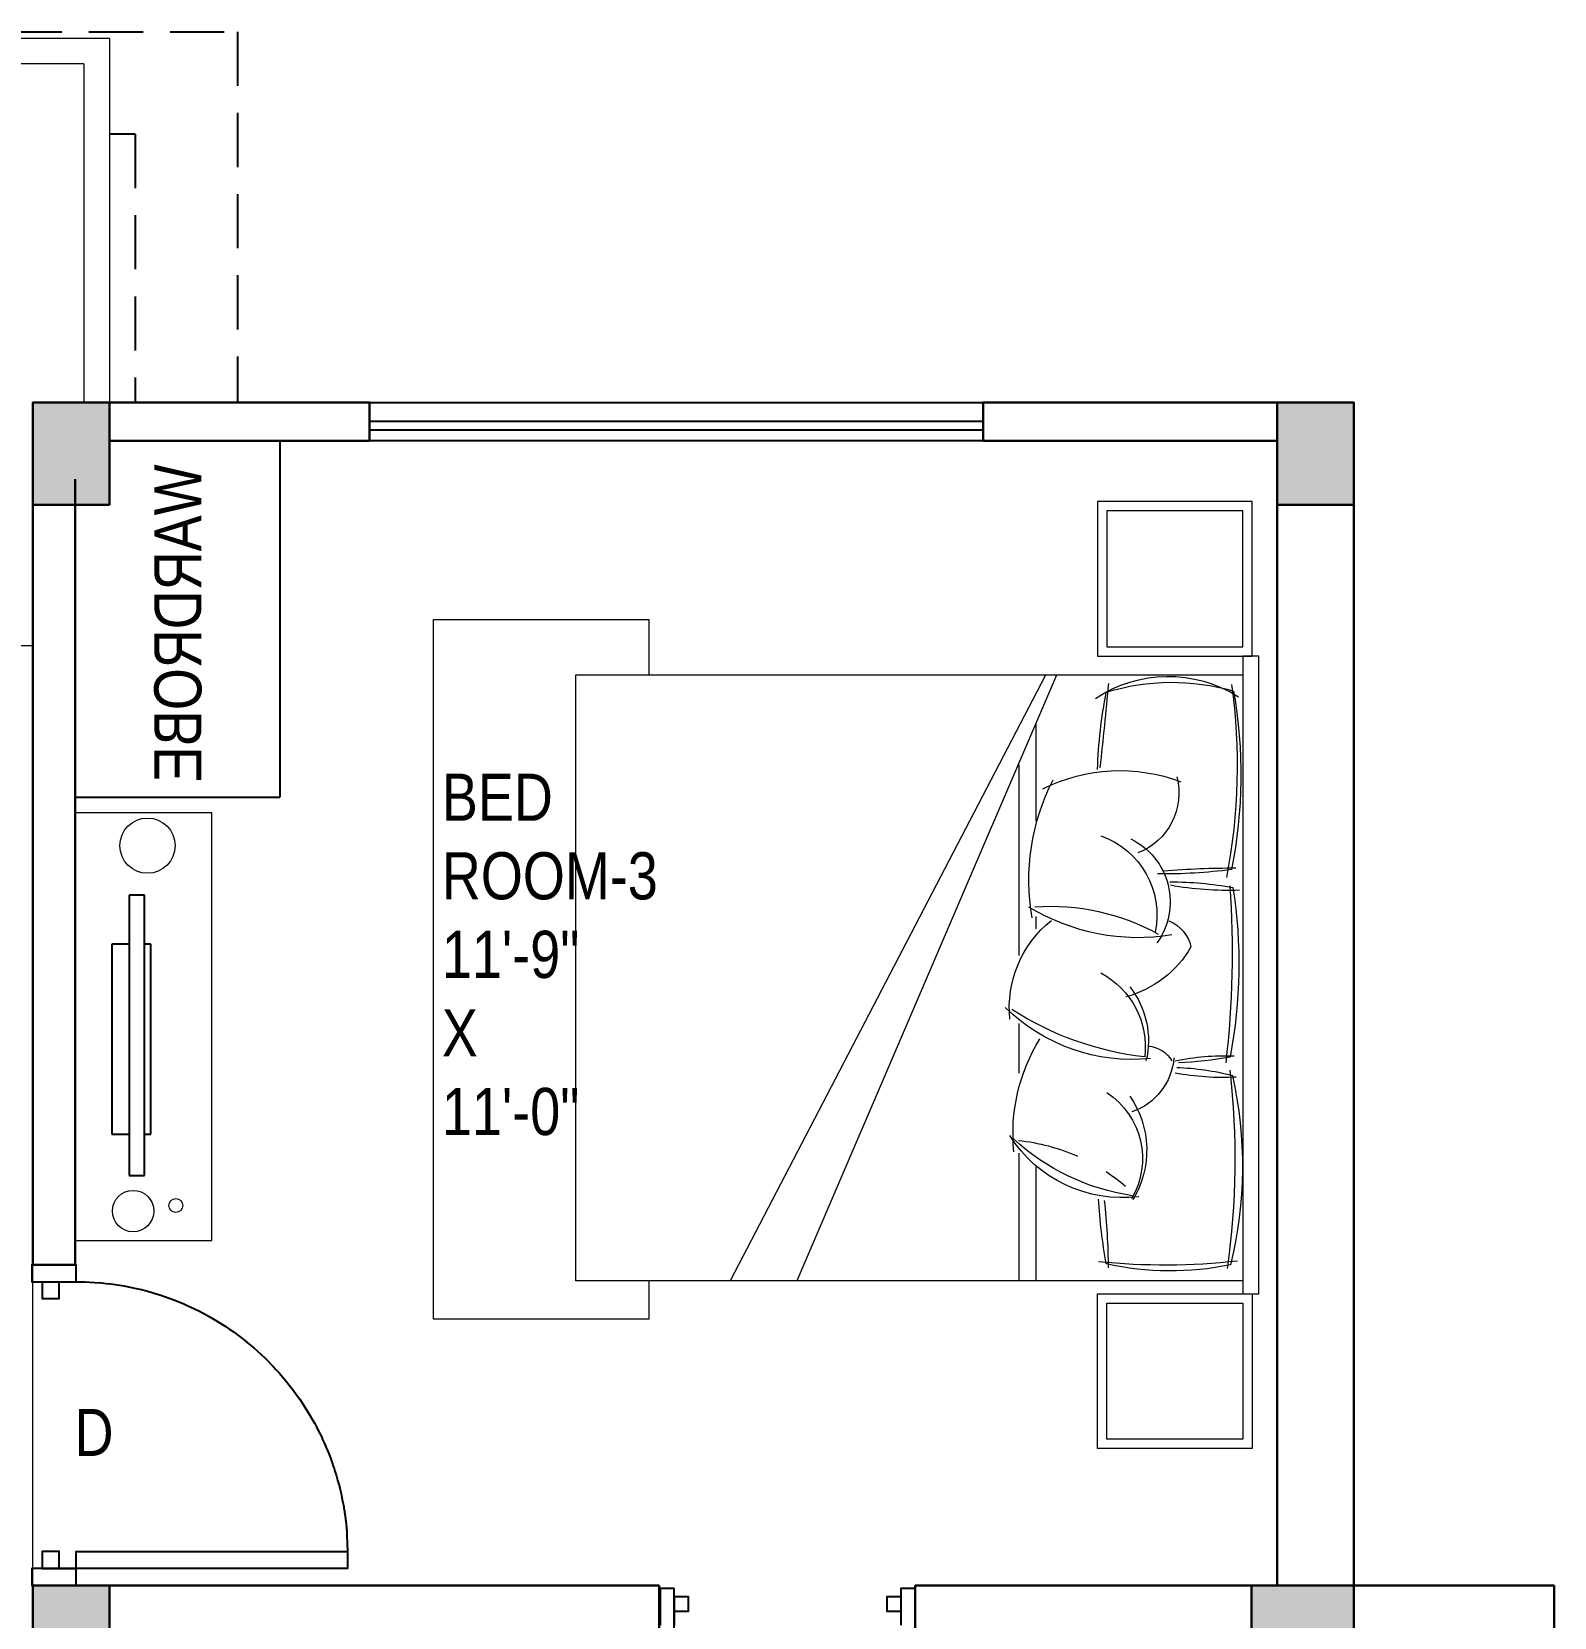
# Model space of a CAD drawing. Extents: x -454308 to 890911, y -14103 to 1343694.
# Drawn here: x 213884.4 to 214063, y 654346.7 to 654532.7 of the extents above; entities that cross this region are included whole.
import ezdxf

# ---------------------------------------------------------------- set-up
doc = ezdxf.new("R2010")
doc.units = 0
doc.header["$MEASUREMENT"] = 0
doc.linetypes.add('HIDDEN', pattern=[9.525, 6.35, -3.175])
for name, color, linetype in [('A-Door', 144, 'Continuous'), ('cup', 126, 'Continuous'), ('PERSONA', 7, 'Continuous'), ('railing', 162, 'Continuous'), ('stair', 135, 'Continuous'), ('WIN', 4, 'Continuous')]:
    doc.layers.add(name, color=color, linetype=linetype)
for name, color, linetype, lineweight in [('A-FURN', 35, 'Continuous', 5), ('A-Wall', 7, 'Continuous', 30), ('AR-FUR', 11, 'Continuous', 9), ('col', 232, 'Continuous', 30), ('Hatch Gris Claro', 9, 'Continuous', 9), ('Muebles', 46, 'Continuous', 0), ('sill', 32, 'Continuous', 25), ('TXT', 42, 'Continuous', 25)]:
    doc.layers.add(name, color=color, linetype=linetype, lineweight=lineweight)
doc.styles.get("Standard").update_dxf_attribs({"font": 'stylu.ttf', "height": 7})

# ---------------------------------------------------------------- blocks, each defined once
blk = doc.blocks.new('cdsaf')
at = {"color": 5}
for p, q in [((1185429.42, 734143.15, 20311.96), (1185429.42, 734106.36, 20311.96)), ((1185431.44, 734143.15, 20311.96), (1185429.42, 734143.15, 20311.96)), ((1185431.44, 734106.36, 20311.96), (1185431.44, 734143.15, 20311.96)), ((1185427.16, 734136.71, 20311.96), (1185427.16, 734111.82, 20311.96)), ((1185429.42, 734136.71, 20311.96), (1185427.16, 734136.71, 20311.96)), ((1185432.29, 734136.71, 20311.96), (1185431.44, 734136.71, 20311.96)), ((1185432.29, 734111.82, 20311.96), (1185432.29, 734136.71, 20311.96)), ((1185427.16, 734111.82, 20311.96), (1185429.42, 734111.82, 20311.96)), ((1185431.44, 734111.82, 20311.96), (1185432.29, 734111.82, 20311.96)), ((1185429.42, 734106.36, 20311.96), (1185431.44, 734106.36, 20311.96))]:
    blk.add_line(p, q, dxfattribs=at)
blk = doc.blocks.new('WEWEEQ')
at = {"layer": 'Muebles'}
blk.add_lwpolyline([(1107845.51, 737873.28), (1107829.48, 737873.28), (1107829.48, 737823.12), (1107845.51, 737823.12)], close=True, dxfattribs=at)
for centre, radius in [((1107838.73, 737869.84), 2.43), ((1107833.71, 737869.19), 0.81), ((1107837.04, 737826.97), 3.24)]:
    blk.add_circle(centre, radius, dxfattribs=at)
at = {"color": 6, "linetype": 'ByBlock', "lineweight": 5, "xscale": 0.8945132207591084, "yscale": 0.8945132207591084, "zscale": 0.8945132207591084, "rotation": 180}
blk.add_blockref('cdsaf', (2168221.49, 1394533.53, 55552.59), dxfattribs=at)
blk = doc.blocks.new('bed 111111')
at = {"layer": 'AR-FUR'}
for p, q in [((-0.8649, 1.3945), (-0.8649, -0.4997)), ((-0.8172, 1.3945), (-0.8649, 1.3945)), ((-0.8172, -0.4997), (-0.8172, 1.3945)), ((-0.2634, -0.4435), (0.5086, 1.3565)), ((-0.151, 0.5919), (-0.151, 0.7393)), ((-0.2018, 0.2738), (-0.2018, 0.3108)), ((-0.8649, -0.4997), (-0.8172, -0.4997))]:
    blk.add_line(p, q, dxfattribs=at)
at = {"layer": 'AR-FUR', "color": 251}
for p, q in [((-0.8172, 1.3565), (1.1658, 1.3565)), ((-0.231, -0.4435), (0.7065, 1.3565)), ((-0.2018, 1.016), (-0.2018, 1.3565)), ((-0.151, 0.9769), (-0.151, 1.3565)), ((1.1658, -0.4435), (1.1658, 1.3565)), ((-0.151, -0.177), (-0.151, 0.3896)), ((-0.2018, -0.2973), (-0.2018, -0.0096)), ((-0.8172, -0.4435), (1.1658, -0.4435))]:
    blk.add_line(p, q, dxfattribs=at)
at = {"layer": 'AR-FUR'}
for points in [[(-0.3849, 1.8545), (-0.3849, 1.3945), (-0.8449, 1.3945), (-0.8449, 1.8545)], [(-0.4126, 1.8268), (-0.4126, 1.4222), (-0.8172, 1.4222), (-0.8172, 1.8268)], [(-0.3849, -0.9597), (-0.3849, -0.4997), (-0.8449, -0.4997), (-0.8449, -0.9597)], [(-0.4126, -0.9319), (-0.4126, -0.5274), (-0.8172, -0.5274), (-0.8172, -0.9319)]]:
    blk.add_lwpolyline(points, close=True, dxfattribs=at)
at = {"layer": 'AR-FUR', "color": 251, "extrusion": (0, 0, -1)}
for centre, major_axis, start_param, end_param in [((1.5625, 0.993), (-1.6658, -1.6658), 0.673847, 0.924545), ((-0.5854, -0.6035), (1.3528, -1.3528), 3.814055, 4.030079), ((1.5526, 1.3309), (-1.3927, -1.3927), 0.677, 0.778682), ((-0.2845, 0.9931), (-0.1657, -0.1657), -0.207552, 1.319983), ((-0.5866, 0.4458), (0.4702, -0.4702), 4.076, 4.671895), ((-0.0866, 1.5296), (0.42, -0.42), 1.362212, 1.484388), ((-0.0866, 1.5296), (0.42, -0.42), 0.892669, 1.199073), ((-0.7563, 0.0062), (0.5275, -0.5275), 3.872485, 4.116068), ((2.032, 0.3804), (-1.9923, -1.9923), 0.715059, 0.90208), ((-0.2783, 0.6613), (0.176, -0.176), 1.274089, 2.475678), ((-0.6338, -0.2362), (0.6602, -0.6602), 4.043868, 4.496311), ((-0.3136, 0.269), (-0.1757, -0.1757), -0.450892, 0.994118), ((-0.2465, 0.9031), (-0.4664, -0.4664), -0.857824, -0.280048), ((-0.7731, -0.7492), (-0.6687, -0.6687), 2.320508, 2.537901), ((0.9556, -0.1741), (1.2415, -1.2415), 2.218366, 2.546274), ((-0.8022, 3.0425), (-2.0599, -2.0599), -0.860991, -0.787253), ((11.1738, -1.4463), (8.2284, -8.2284), 2.444592, 2.466232), ((-0.5953, -0.0511), (-0.2749, -0.2749), -1.375906, -0.21834)]:
    blk.add_ellipse(centre, major_axis=major_axis, ratio=1, start_param=start_param, end_param=end_param, dxfattribs=at)
at = {"layer": 'AR-FUR', "extrusion": (0, 0, -1)}
for centre, major_axis, start_param, end_param in [((-0.6029, 0.4547), (-0.6168, -0.6168), 2.151233, 2.577546), ((0.4135, 1.0155), (0.8693, -0.8693), 2.135358, 2.596989), ((-1.9428, 1.0262), (1.1008, -1.1008), 5.317309, 5.441753), ((-0.2479, 0.9685), (0.2006, -0.2006), 1.751453, 2.903235), ((-0.4597, 0.7123), (0.2807, -0.2807), 3.804818, 4.933588), ((-0.6654, 0.9181), (-0.3757, -0.3757), 3.823105, 4.483365), ((-0.4265, 0.678), (0.132, -0.132), 2.441833, 3.593049), ((-0.5998, 1.4582), (-0.5204, -0.5204), -0.757256, -0.529592), ((-0.5939, -0.2888), (-0.7054, -0.7054), 2.16954, 2.32419), ((-0.4885, 0.16), (0.3807, -0.3807), 3.825535, 4.703193), ((0.6668, 0.4149), (-1.0409, -1.0409), 0.630608, 0.974387), ((-0.7629, 1.4252), (0.5216, -0.5216), 0.585091, 0.82334), ((-0.5288, 0.748), (0.0636, -0.0636), 0.857002, 1.830616), ((-0.2789, 0.642), (-0.1822, -0.1822), 0.120756, 1.023991), ((-0.457, 0.546), (-0.2361, -0.2361), 3.827833, 4.821859), ((-0.3841, 0.2013), (-0.2284, -0.2284), 1.31402, 2.087383), ((-0.5579, 0.3869), (-0.076, -0.076), -0.407023, 0.572892), ((-0.3929, 0.2303), (0.1472, -0.1472), 1.241939, 2.981597), ((-0.5067, -0.2882), (0.4419, -0.4419), 3.766461, 4.474078), ((-0.8424, 0.1671), (-0.4675, -0.4675), 3.758339, 4.39729), ((-0.5994, 1.2063), (-0.7323, -0.7323), -0.784247, -0.602664), ((-0.5854, -1.358), (1.0644, -1.0644), 3.795161, 3.941764), ((0.6231, -0.1482), (1.0143, -1.0143), 2.182404, 2.554333), ((-0.4353, -0.0938), (-0.1358, -0.1358), 0.534678, 1.98218), ((-0.4521, 0.3531), (-0.3626, -0.3626), -1.247956, -0.42416), ((-1.8536, -0.1133), (-1.0388, -1.0388), 3.961011, 4.118365), ((-0.6065, 0.2399), (0.4681, -0.4681), 0.486234, 1.065936)]:
    blk.add_ellipse(centre, major_axis=major_axis, ratio=1, start_param=start_param, end_param=end_param, dxfattribs=at)
blk = doc.blocks.new('qeert')
at = {"layer": 'AR-FUR'}
blk.add_lwpolyline([(817.8551, -506.2448), (817.969, -506.2448), (817.969, -506.8852), (815.8898, -506.8852), (815.8898, -506.2448), (816.0552, -506.2448)], dxfattribs=at)
at = {"layer": 'AR-FUR', "rotation": 270}
blk.add_blockref('bed 111111', (816.4987, -505.2972), dxfattribs=at)
blk = doc.blocks.new('colummn')
at = {"layer": 'Hatch Gris Claro'}
blk.add_hatch(color=256, dxfattribs=at).paths.add_polyline_path([(154558.64, 675547.17), (154567.64, 675547.17), (154567.64, 675559.17), (154558.64, 675559.17)])
at = {"layer": 'col'}
blk.add_lwpolyline([(154558.64, 675547.17), (154567.64, 675547.17), (154567.64, 675559.17), (154558.64, 675559.17), (154558.64, 675547.17)], dxfattribs=at)
blk = doc.blocks.new('RERWRER')
at = {"layer": 'col'}
for p, rotation in [((318098.14, 1348187.84), 179.9999999999999), ((839232.66, 518070.03), 89.99999999999997), ((318098.14, 1348049.06), 180), ((318244.13, 1348049.06), 180)]:
    blk.add_blockref('colummn', p, dxfattribs=dict(at, rotation=rotation))

msp = doc.modelspace()

# ---------------------------------------------------------------- linework, layer by layer
at = {"layer": 'A-Door'}
for points in [[(213884.444, 654388.085), (213884.444, 654386.094), (213889.621, 654386.094), (213889.621, 654388.085), (213884.444, 654388.085), (213884.444, 654386.094), (213885.639, 654386.094), (213885.639, 654384.103), (213887.63, 654384.103), (213887.63, 654386.094), (213889.621, 654386.094), (213890.664, 654386.077), (213891.242, 654386.053), (213891.814, 654386.018), (213892.583, 654385.956), (213893.149, 654385.898), (213893.692, 654385.833), (213894.207, 654385.762), (213894.723, 654385.683), (213895.243, 654385.594), (213895.753, 654385.498), (213896.318, 654385.382), (213896.668, 654385.305), (213897.277, 654385.16), (213897.877, 654385.006), (213898.533, 654384.822), (213898.995, 654384.684), (213899.458, 654384.537), (213900.093, 654384.324), (213900.525, 654384.17), (213901.199, 654383.915), (213901.676, 654383.725), (213902.176, 654383.516), (213902.581, 654383.339), (213902.997, 654383.15), (213903.57, 654382.878), (213904.014, 654382.658), (213904.611, 654382.347), (213905.219, 654382.014), (213905.709, 654381.733), (213906.408, 654381.312), (213906.715, 654381.119), (213907.101, 654380.87), (213907.651, 654380.501), (213908.146, 654380.154), (213908.568, 654379.847), (213909.01, 654379.514), (213909.447, 654379.173), (213909.938, 654378.775), (213910.499, 654378.3), (213910.848, 654377.992), (213911.387, 654377.499), (213911.713, 654377.19), (213912.148, 654376.763), (213912.509, 654376.396), (213912.785, 654376.108), (213913.065, 654375.807), (213913.433, 654375.4), (213913.843, 654374.93), (213914.23, 654374.467), (213914.661, 654373.932), (213915.132, 654373.318), (213915.486, 654372.835), (213915.858, 654372.307), (213916.217, 654371.774), (213916.465, 654371.392), (213916.786, 654370.879), (213917.092, 654370.369), (213917.368, 654369.89), (213917.611, 654369.451), (213917.812, 654369.076), (213918.037, 654368.64), (213918.223, 654368.266), (213918.392, 654367.917), (213918.545, 654367.59), (213918.719, 654367.206), (213918.847, 654366.915), (213918.975, 654366.617), (213919.109, 654366.294), (213919.253, 654365.936), (213919.376, 654365.619), (213919.493, 654365.308), (213919.661, 654364.844), (213919.661, 654364.844), (213919.795, 654364.456), (213919.89, 654364.171), (213919.985, 654363.876), (213919.985, 654363.876), (213920.125, 654363.426), (213920.209, 654363.139), (213920.209, 654363.139), (213920.3, 654362.82), (213920.3, 654362.82), (213920.382, 654362.523), (213920.382, 654362.523), (213920.465, 654362.21), (213920.465, 654362.21), (213920.584, 654361.733), (213920.584, 654361.733), (213920.699, 654361.243), (213920.699, 654361.243), (213920.812, 654360.72), (213920.917, 654360.194), (213920.95, 654360.017), (213920.974, 654359.886), (213921.012, 654359.669), (213921.04, 654359.507), (213921.077, 654359.277), (213921.095, 654359.166), (213921.122, 654358.988), (213921.138, 654358.886), (213921.155, 654358.764), (213921.177, 654358.611), (213921.196, 654358.473), (213921.208, 654358.378), (213921.223, 654358.265), (213921.237, 654358.154), (213921.252, 654358.03), (213921.268, 654357.893), (213921.284, 654357.753), (213921.308, 654357.528), (213921.326, 654357.353), (213921.341, 654357.198), (213921.358, 654357.008), (213921.366, 654356.913), (213921.377, 654356.783), (213921.389, 654356.626), (213921.399, 654356.488), (213921.399, 654356.373), (213921.479, 654354.429), (213921.479, 654352.438), (213884.444, 654352.438), (213884.444, 654350.447), (213889.621, 654350.447), (213889.621, 654352.438), (213887.63, 654352.438), (213887.63, 654354.429), (213885.639, 654354.429), (213885.639, 654352.438), (213889.621, 654352.438), (213889.621, 654354.429), (213921.479, 654354.429)], [(213959.799, 654321.013), (213959.799, 654350.112), (213958.137, 654350.112), (213958.137, 654345.793)], [(213959.799, 654345.793), (213959.799, 654347.454), (213961.46, 654347.454), (213961.46, 654349.115), (213959.799, 654349.115), (213959.799, 654345.793)], [(213988.039, 654345.793), (213988.039, 654350.112), (213986.377, 654350.112), (213986.377, 654349.115), (213984.716, 654349.115), (213984.716, 654347.454), (213986.377, 654347.454), (213986.377, 654345.793)], [(213988.039, 654350.112), (213986.377, 654350.112), (213986.377, 654345.793)]]:
    msp.add_lwpolyline(points, dxfattribs=at)
at = {"layer": 'A-Wall'}
for p, q in [((213884.539, 654388.085), (213884.539, 654489.233)), ((213893.539, 654489.233), (213924.027, 654489.233)), ((213924.027, 654484.733), (213924.027, 654489.233)), ((213996.027, 654489.233), (214039.527, 654489.233)), ((213996.027, 654484.733), (213996.027, 654489.233)), ((214039.527, 654350.447), (214039.527, 654489.233)), ((213893.539, 654484.733), (213924.027, 654484.733)), ((213996.027, 654484.733), (214030.527, 654484.733)), ((213889.527, 654480.233), (213889.527, 654388.085)), ((214030.527, 654350.447), (214030.527, 654480.233)), ((213889.527, 654388.085), (213884.539, 654388.085)), ((213893.539, 654350.447), (213958.039, 654350.447)), ((213958.039, 654287.257), (213958.039, 654350.447)), ((213988.039, 654350.447), (214027.527, 654350.447)), ((213988.039, 654345.459), (213988.039, 654350.447)), ((214063.039, 654350.447), (214039.527, 654350.447)), ((214063.039, 654350.447), (214063.039, 654333.251))]:
    msp.add_line(p, q, dxfattribs=at)
at = {"layer": 'AR-FUR'}
for p, q in [((213848.539, 654460.733), (213884.539, 654460.733)), ((213884.539, 654350.447), (213884.539, 654388.254))]:
    msp.add_line(p, q, dxfattribs=at)
at = {"layer": 'cup'}
for p in [(213913.527, 654484.733), (213889.527, 654442.933)]:
    msp.add_line(p, (213913.527, 654442.933), dxfattribs=at)
at = {"layer": 'railing', "lineweight": 0, "ltscale": 9}
for p, q in [((213893.539, 654531.947), (213787.783, 654531.947)), ((213893.539, 654531.947), (213893.539, 654489.233)), ((213890.539, 654528.947), (213786.676, 654528.947)), ((213890.539, 654528.947), (213890.539, 654489.233))]:
    msp.add_line(p, q, dxfattribs=at)
at = {"layer": 'sill'}
for p, q in [((213924.027, 654489.233), (213996.027, 654489.233)), ((213996.027, 654484.733), (213924.027, 654484.733))]:
    msp.add_line(p, q, dxfattribs=at)
at = {"layer": 'stair', "linetype": 'HIDDEN'}
for p, q in [((213786.343, 654532.733), (213908.539, 654532.733)), ((213908.539, 654532.733), (213908.539, 654489.233)), ((213896.539, 654520.733), (213893.539, 654520.733)), ((213896.539, 654520.733), (213896.539, 654489.233))]:
    msp.add_line(p, q, dxfattribs=at)
at = {"layer": 'WIN'}
for p, q in [((213924.027, 654487.027), (213996.027, 654487.027)), ((213924.027, 654486.027), (213996.027, 654486.027))]:
    msp.add_line(p, q, dxfattribs=at)

# ---------------------------------------------------------------- block references
at = {"layer": 'A-FURN', "xscale": 39.48101731830775, "yscale": 39.48101731830775, "zscale": 39.48101731830773, "rotation": 270}
msp.add_blockref('qeert', (233943.886, 686675.943), dxfattribs=at)
at = {"layer": 'col', "xscale": -1, "rotation": 180}
msp.add_blockref('RERWRER', (50354.042, 1326979.118), dxfattribs=at)
at = {"layer": 'PERSONA', "linetype": 'ByBlock', "rotation": 180}
msp.add_blockref('WEWEEQ', (1321735.035, 1392264.22), dxfattribs=at)

# ---------------------------------------------------------------- texts
at = {"layer": 'TXT', "lineweight": 25, "extrusion": (0, 0, -1), "char_height": 5.52888, "attachment_point": 1}
for s, insert, width, text_direction in [('{\\fArial Narrow|b0|i0|c0|p34;WARDROBE}', (213898.791, 654481.977), 17.52553, (0, -1, 0)), ('{\\fArial Narrow|b0|i0|c0|p34;D}', (213889.438, 654365.636), 0.19631, (1, 0, 0))]:
    msp.add_mtext(s, dxfattribs=dict(at, insert=insert, width=width, text_direction=text_direction))
at = {"layer": 'TXT', "lineweight": 25, "insert": (213932.529, 654445.691), "char_height": 5.52888, "width": 0.19631, "attachment_point": 1}
msp.add_mtext('{\\fArial Narrow|b0|i0|c0|p34; BED ROOM-3\\P 11\'-9" X 11\'-0"}', dxfattribs=at)

doc.saveas('drawing.dxf')
